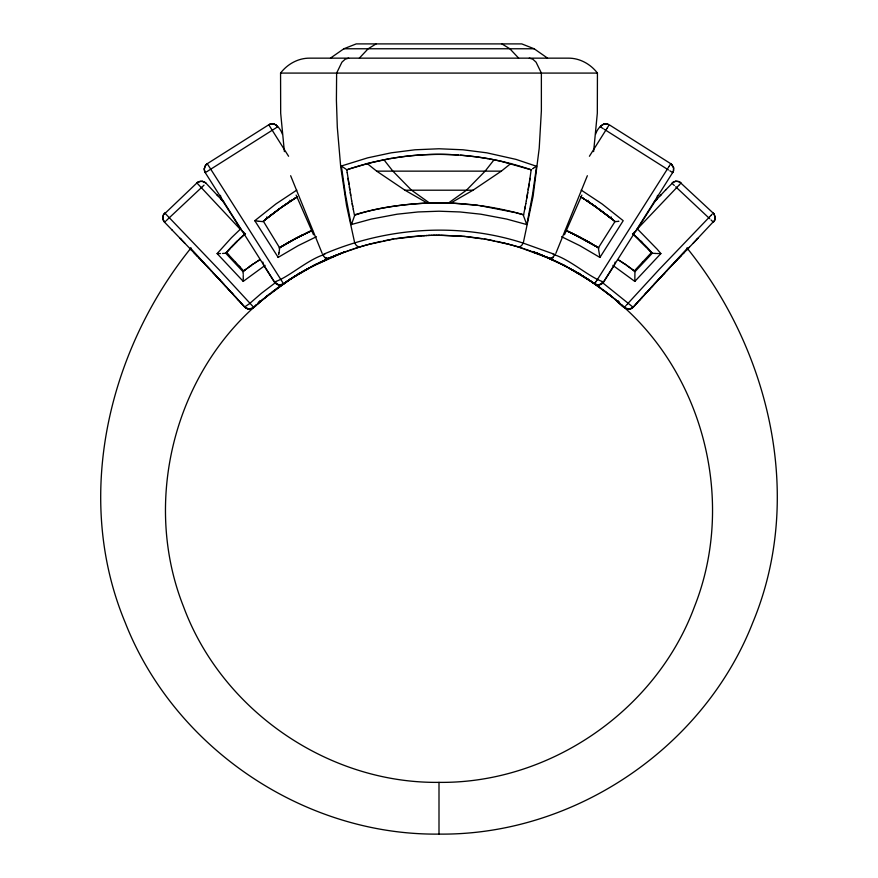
<?xml version="1.0" encoding="UTF-8"?>
<svg xmlns="http://www.w3.org/2000/svg" width="878" height="878" viewBox="0 0 878 878"><rect width="100%" height="100%" fill="white"/><g stroke="black" fill="none" stroke-linecap="round" stroke-linejoin="round"><path stroke-width="1.32" d="M556.367 261.666L535.514 252.436L547.729 257.638M615.149 262.061L614.271 265.299L603.713 281.904C602.33 284.713 597.084 286.03 594.154 283.462M243.239 278.392L243.239 275.352M243.228 279.061L243.184 281.322L217.129 253.588L231.441 237.751L240.265 229.279L241.022 229.345M598.346 248.013L599.937 257.441L623.204 220.696L601.99 203.883L581.203 190.098M282.409 134.246C280.905 129.428 274.968 120.78 268.767 124.775L207.043 163.846L204.958 166.227L204.256 169.399L205.232 172.593L274.375 281.827C276.899 286.568 284.296 284.977 287.205 281.179M204.256 168.817L204.508 170.98M593.616 151.587L597.325 113.196L597.435 73.083C590.598 64.094 579.754 58.047 568.34 58.157L309.66 58.157C298.246 58.047 287.402 64.094 280.565 73.083L280.675 113.196L284.384 151.587M714.879 219.873L715.175 216.778L713.99 213.903M715.23 218.084L714.088 214.045M204.267 168.752L205.628 165.185M715.219 218.326L714.933 219.709M536.634 166.008L532.551 194.532L526.833 224.581L506.628 219.061L480.87 214.199L459.984 211.96L439 211.203L418.016 211.96L397.13 214.199L371.372 219.061L351.167 224.581L345.449 194.532L341.366 166.008L367.717 157.842L391.193 152.827L415.02 149.787L439 148.766L462.98 149.787L486.807 152.827L516.077 159.401L536.348 166.216M500.8 161.201L531.157 169.794L529.577 181.131M529.983 178.366L526.306 200.941M634.926 272.081L634.827 281.41L612.866 265.365M529.149 183.963L528.238 189.714M523.453 215.615L526.679 224.307M527.777 192.534L526.8 198.143M279.039 252.71L279.654 248.035M525.79 203.729L526.317 200.842M279.017 252.809L278.842 253.731M524.726 209.282L525.801 203.641M525.274 206.44L523.497 215.373M278.754 254.203L278.633 254.763M278.096 257.265L254.796 220.696L276.01 203.883L296.797 190.098M220.477 195.366L220.806 197.934L241.538 230.475L244.545 232.988M673.514 170.903L673.613 167.819L673.47 171.056M259.712 300.77L259.493 301.395M587.349 175.721L555.851 253.369M564.488 234.744L581.873 195.125M351.935 223.089L354.569 215.714M351.793 223.374L351.211 224.516M687.573 248.057L632.972 307.41L634.849 305.401M672.789 172.56L673.272 171.605L603.515 281.992L601.243 284.055L598.192 284.834M587.623 201.249L588.194 200.327M669.223 166.118L670.671 163.824M589.412 156.262L606.972 128.375M668.937 166.579L668.421 167.391M607.181 128.045L608.75 125.554M673.415 167.105L673.591 167.753L670.836 163.758L609.233 124.775C603.263 120.802 596.897 129.362 595.591 134.246M667.971 168.093L597.139 279.939M600.365 126.695L601.134 125.741M611.198 216.91L610.528 217.909L607.752 215.703M163.966 213.98L163.396 214.923L197.309 182.569L200.777 181.197L204.464 181.987M596.886 280.323L595.833 281.827M299.705 272.63L298.498 274.046M595.35 282.507L595.712 281.992M595.207 282.705L594.636 283.506M191.053 247.936C108.115 350.783 73.17 497.903 125.236 622.634C174.382 748.155 304.216 835.658 439 834.1C573.784 835.658 703.618 748.155 752.764 622.634C804.83 497.903 769.885 350.783 686.947 247.936M494.204 159.609L485.128 171.144L466.459 190.208L449.295 202.434M164.23 213.628L164.801 213.025M634.827 305.423L636.1 304.007M636.056 304.062L637.362 302.614M227.161 251.766L229.18 249.55M639.908 299.804L637.296 302.68M641.061 298.531L643.761 295.568M639.799 299.925L642.476 296.983M257.869 303.7L259.405 301.604L257.814 303.744L262.774 299.486M646.351 292.736L643.596 295.754M644.869 294.36L647.646 291.32M634.827 281.41L660.871 253.588L657.688 249.802M627.452 303.964L659.422 269.195L709.512 216.965M648.699 290.168L650.247 288.5M647.415 291.562L648.941 289.905M677.157 187.124L636.978 229.345M677.223 187.047L679.243 184.907M710.95 215.439L709.578 216.899M710.993 215.384L712.146 214.155M651.267 287.391L655.438 282.892M649.983 288.785L652.837 285.69M229.871 248.54L225.668 253.171L242.888 271.532L246.619 268.734M626.387 265.156L635.112 271.543L652.332 253.171L648.129 248.54M626.991 304.468L626.442 305.061M229.86 248.814L226.491 252.513L239.903 266.857M655.109 283.243L656.075 282.2M653.825 284.626L654.461 283.934M628.385 266.561L634.333 270.94L651.509 252.513L632.522 233.658M642.4 262.226L642.937 261.644M657.655 280.51L659.565 278.469M656.722 281.509L658.665 279.434M655.745 282.562L657.018 281.19M660.245 195.706L665.842 189.736M653.594 202.818L661.255 194.631M659.301 278.743L660.201 277.788M359.387 58.091L368.156 48.762L376.113 43.9M229.762 248.924L233.965 244.545M665.48 190.12L673.393 182.064L676.422 181.175L679.484 181.812L713.803 213.672M680.516 183.557L679.462 184.665M660.838 277.108L662.1 275.758M659.949 278.063L661.233 276.691M625.004 306.587L625.74 305.807M663.362 274.419L665.261 272.421M662.506 275.33L663.79 273.98M661.869 276.01L662.736 275.088M229.849 248.573L237.181 241.099M665.063 272.619L666.512 271.082M663.998 273.749L664.624 273.08M258.242 303.338L270.062 293.57M668.235 269.272L670.276 267.131M666.962 270.611L668.399 269.107M666.336 271.28L667.148 270.424M671.385 265.957L672.142 265.167M670.134 267.285L671.516 265.814M668.86 268.613L669.497 267.944M713.43 222.222L714.736 220.257L693.203 243.217M655.603 200.678L657.172 199.043M673.898 263.323L675.786 261.348M696.517 239.782L698.076 238.147M672.647 264.64L674.008 263.202M672.021 265.299L672.767 264.508M231.232 247.366L240.21 238.212M678.979 258.022L683.918 252.864M677.037 260.042L679.539 257.43M675.259 261.907L677.739 259.317M686.387 250.296L689.482 247.08M683.271 253.544L687.002 249.659M680.209 256.727L681.449 255.443M688.846 247.739L697.461 238.794M672.021 183.151L673.481 182.02M234.722 243.788L237.565 240.978M601.2 125.675L603.636 124.138M622.019 305.05L621.822 305.248C705.067 378.242 735.347 503.774 694.465 606.676C656.107 710.532 549.705 783.714 439 782.364C328.295 783.714 221.893 710.532 183.535 606.676C142.664 503.785 172.922 378.231 256.189 305.259L255.981 305.05M166.557 220.367L168.642 218.37M206.22 164.526L207.098 163.813M201.962 187.102L204.036 185.148M238.311 240.265L245.478 233.658M168.916 218.106L201.699 187.365M165.865 221.026L165.283 221.585M633.126 307.267L601.836 282.112M240.177 238.245L244.841 233.987M196.902 182.92L197.561 182.372M289.224 279.852L269.425 294.075L253.105 307.937L250.384 309.012L247.42 308.76M256.31 305.094L253.775 307.399L258.319 303.316M249.637 303.536L261.501 293.241L276.164 282.112M249.571 303.601L244.6 307.004L248.639 309.034L253.018 307.991M632.939 307.443C627.21 313.029 618.957 303.075 615.05 299.332M263.367 221.256L279.555 247.717L295.645 238.542L312.25 230.365L309.583 231.594M243.173 281.41L265.134 265.365M262.599 299.628L289.663 279.566M265.024 219.884L263.005 221.552L266.912 218.359M312.623 266.144L314.412 265.222L290.519 279.017M264.53 220.301L267.592 217.81M265.397 219.588L281.531 207.307L296.643 197.232M265.024 297.609L267.483 295.623M265.738 219.313L279.764 208.569L297.39 196.771M451.764 202.434L473.033 190.208L501.338 171.144L510.93 163.451M269.151 216.581L267.472 217.909L266.802 216.91M343.715 252.195L344.363 251.712L343.287 252.436M268.833 216.822L273.047 213.541M269.798 216.065L270.764 215.308M270.698 215.351L274.671 212.311M298.355 274.079L297.016 274.913M242.888 271.543L253.051 264.168M244.644 270.194L243.667 270.94L239.365 266.275M272.125 291.968L277.613 287.863M273.837 212.948L279.621 208.668M274.463 212.476L275.879 211.411M276.647 210.841L277.635 210.116M536.293 166.26L533.407 168.258M632.401 307.849L629.285 309.045L630.58 308.76M247.596 268.009L251.613 265.156M278.611 209.403L281.827 207.098M277.503 287.951L296.555 275.198M283.44 205.957L281.608 207.241L288.906 202.225M249.593 266.572L251.306 265.375M280.071 286.107L291.584 278.326M330.49 58.091L343.869 48.762L356.238 43.9L521.762 43.9L534.131 48.762L547.51 58.091M284.198 205.43L285.482 204.541M285.065 204.826L286.7 203.707M252.623 264.465L253.643 263.762M197.671 182.295L199.097 181.57M284.659 282.903L285.91 282.058M632.336 307.893L630.634 308.738M285.416 282.387L286.371 281.739M286.777 203.652L288.335 202.598M253.029 264.19L256.727 261.71M288.083 202.774L289.389 201.907M254.763 263.016L260.064 259.57M533.308 168.335L532.606 168.785M289.992 201.512L292.012 200.173M287.391 281.059L293.131 277.327M289.071 279.95L290.925 278.732L289.839 279.456M297.927 274.375L308.639 268.196M291.639 200.425L292.473 199.888M277.404 126.97L276.504 127.551M257.748 261.04L259.833 259.712M272.926 129.823L275.901 127.936M207.515 171.221L210.314 169.454M278.063 257.441L298.169 245.664L316.42 236.709M294.964 198.285L293.296 199.35L295.985 197.638M291.935 278.106L298.553 274.013M272.378 130.174L210.654 169.245M252.842 308.101L251.942 308.573M292.187 277.931L295.074 276.109M553.228 257.671L550.1 258.516L546.478 257.21M206.034 172.154L206.912 171.605M294.734 276.34L298.97 273.727M279.05 248.024L280.005 247.442M294.668 276.383L297.587 274.594M312.557 230.234L294.756 239.014L279.555 247.717L288.95 242.207M280.51 247.135L281.059 246.795M283.045 284L282.694 284.187M281.662 246.444L283.001 245.642M299.936 273.157L306.323 269.535M299.552 273.42L300.902 272.619M299.881 273.223L302.844 271.456M284.516 244.753L287.073 243.272M601.386 283.978L600.223 284.494M285.383 244.249L286.854 243.393M302.482 271.708L303.788 270.962M303.81 270.896L306.707 269.261M288.346 242.547L298.86 236.862M288.851 242.262L292.725 240.111M673.536 181.987L675.401 181.296M305.796 269.82L311.679 266.561M291.99 240.517L295.776 238.476M307.3 268.997L309.067 268.031M295.151 238.805L298.959 236.808M310.439 267.296L317.221 263.707M310.845 267.088L317.331 263.652M311.284 266.857L343.111 252.524L336.834 254.949M269.239 124.5L270.336 124.05M298.333 237.137L302.241 235.15M299.771 236.391L300.594 235.973M300.375 236.083L301.9 235.315M301.527 235.502L303.14 234.7M315.97 264.432L334.32 255.959M316.212 264.311L327.351 258.922M303.075 234.733L305.577 233.504M318.066 263.389L325.288 259.965M319.109 262.873L320.163 262.368M305.643 233.471L306.202 233.208M306.422 233.098L307.256 232.703M306.828 232.911L308.09 232.297M307.519 232.582L309.912 231.452M322.27 261.359L323.324 260.865M308.924 231.913L309.758 231.518M310.592 231.133L311.723 230.618M324.388 260.371L329.36 258.143M282.464 284.296L281.531 284.648L282.101 284.461M324.794 254.379C307.574 259.471 288.774 277.437 274.518 281.937M326.506 259.405L327.571 258.933M324.827 257.704L327.856 258.516L331.522 257.21M547.115 257.375L545.392 256.65L549.398 258.406L550.078 258.516L548.706 258.165L551.625 258.231L555.335 254.631L523.255 243.118C457.899 221.882 385.453 227.391 322.665 254.631C323.762 257.528 327.922 259.998 330.885 257.375M603.482 281.937C589.412 277.525 570.349 259.449 553.206 254.379M330.435 257.671L332.927 256.606M330.271 257.638L332.608 256.65M329.294 258.165L328.262 258.45M332.608 256.749L333.278 256.464M332.971 256.596L342.716 252.776M633.455 232.988L636.462 230.475L657.194 197.934L657.534 195.41M333.881 256.211L335.429 255.575M332.071 256.881L337.382 254.741M334.496 255.959L335.111 255.707M335.725 255.454L338.195 254.455M335.166 255.619L336 255.278M338.963 254.159L360.101 246.839M339.424 253.972L340.038 253.731M339.984 253.753L340.664 253.49M341.279 253.259L342.014 252.974M341.904 253.018L342.431 252.546M343.463 252.436L346.305 251.393M347.249 251.053L348.193 250.713M349.148 250.384L350.092 250.054M199.174 181.537L202.522 181.285M347.216 172.659L346.843 169.794L349.806 168.796L369.429 163.056L388.734 158.874M351.046 249.736L352.001 249.418M603.702 124.116L604.766 123.853M346.843 169.794C382.534 157.524 420.705 152.41 458.371 155.022M352.945 249.1L353.9 248.781M354.855 248.474L355.809 248.167M356.764 247.859L357.719 247.563M358.191 247.42L364.875 245.445M360.573 246.696L362.482 246.125M362.965 245.994L369.649 244.15M600.08 284.637L599.147 284.757M365.347 245.313L367.498 244.721M281.608 284.593L279.193 284.801M270.479 124.017L271.917 123.787M367.981 244.589L393.563 239.003L421.813 235.754M281.377 284.691L280.861 284.757M370.132 244.018L372.349 243.458M372.832 243.338L381.282 241.362M225.481 253.248L222.551 253.468M383.357 240.923L393.783 238.97M675.478 181.285L678.826 181.537M389.788 158.677L391.906 158.314M392.96 158.139L400.39 157.008M395.879 238.629L409.466 236.808M280.62 284.845L280.049 284.834M604.854 123.842L606.007 123.776M401.455 156.866C444.916 150.994 489.704 155.516 531.157 169.794M598.939 284.79L596.36 284.615L597.194 284.757M618.902 221.278L618.31 221.355M250.175 309.034L249.703 309.078M618.233 221.366L615.302 221.607M410.498 236.698L429.913 235.359M359.19 247.113L356.534 245.686L354.745 243.118L346.547 205.518L340.697 166.776L337.306 127.299L336.406 100.279L336.625 73.083L341.937 62.162L345.241 59.166L348.676 58.157M422.845 235.688L424.864 235.578M424.732 203.213C401.542 204.541 374.719 207.998 354.492 215.329M425.874 235.523L426.884 235.48M427.893 235.436L434.961 235.238M426.763 203.125L453.267 203.213L477.884 205.353M271.993 123.776L273.146 123.842M430.922 235.326L431.932 235.304M220.554 253.522L219.511 253.544M262.698 221.607L259.098 221.278M249.55 309.078L246.257 308.266L247.366 308.738M432.942 235.271L440.01 235.216M217.129 253.588L218.984 253.555M435.971 235.227L436.981 235.216M437.99 235.216L462.366 236.204M343.869 48.762L534.131 48.762M280.565 73.083L597.435 73.083M367.07 163.451L376.662 171.144L501.338 171.144M376.662 171.144L404.967 190.208L473.033 190.208M441.019 235.216L465.45 236.489M659.729 253.566L660.871 253.588M658.577 253.555L656.931 253.512M597.951 284.834L597.369 284.79M656.426 253.501L655.603 253.468M655.526 253.468L652.519 253.248M606.083 123.776L606.654 123.831M529.324 58.157L532.759 59.166L536.063 62.162L541.375 73.083L541.375 110.826L539.213 148.294L533.056 196.474L523.255 243.118L521.466 245.686L519.063 247.091L513.125 245.445M460.511 155.186L476.545 156.866M463.397 236.303L486.928 239.442L510.019 244.589M466.47 236.588L467.502 236.698M627.825 309.034L629.306 309.034L625.081 308.057M468.534 236.808L482.121 238.629M258.714 221.234L258.154 221.157M277.843 284.615L279.017 284.779M257.419 221.069L254.796 220.696M479.981 205.639L515.463 212.586M477.61 157.008L488.212 158.677M627.594 309.001L627.144 308.924M278.853 284.757L278.096 284.593M606.742 123.842L607.598 124.028M273.234 123.853L274.287 124.105M484.217 238.97L494.643 240.923M489.265 158.874L493.469 159.664M494.523 159.873L499.758 160.97M202.598 181.296L205.781 182.953L217.755 195.706M496.718 241.362L505.048 243.305M596.612 284.648L595.416 284.242L596.294 284.593M505.53 243.425L507.747 243.985M504.96 243.283L504.301 242.833M508.23 244.117L514.563 245.851M516.626 212.893L523.617 214.814C468.687 198.922 409.313 198.922 354.383 214.814L353.263 209.238M510.261 244.655L512.653 245.313M515.035 245.994L517.427 246.696M517.899 246.839L521.236 247.859M277.931 284.549L275.033 282.859M596.403 284.626L595.569 284.296M518.81 247.113L547.916 257.825M522.19 248.167L523.145 248.474M524.1 248.781L525.055 249.1M277.854 284.527L276.526 284.044M525.999 249.418L526.954 249.736M527.908 250.054L528.852 250.384M529.807 250.713L530.751 251.053M536.096 253.018L535.108 252.699L541.166 254.949M274.364 124.138L276.208 125.148M531.695 251.393L532.639 251.734M678.903 181.57L681.098 182.92M533.594 252.085L535.481 252.787M537.336 253.49L538.576 253.972M537.007 253.369L538.016 253.753M539.191 254.214L539.805 254.455M540.431 254.708L544.536 256.299M541.66 255.202L542.275 255.454M542.889 255.707L544.119 256.211M626.058 308.573L625.608 308.365M544.305 256.288L545.392 256.749M547.192 257.506L549.551 258.428M535.152 252.655L535.031 252.601M548.849 258.121L553.612 260.371M548.64 258.143L549.365 258.461M549.035 258.319L562.03 264.432M550.429 258.933L552.558 259.888M550.879 259.131L561.174 264.004M565.443 230.234L572.357 233.471M561.58 236.709L579.831 245.664L599.937 257.441M566.277 230.618L567.407 231.133M553.381 260.151L555.73 261.359M568.417 231.594L565.761 230.376L573.257 233.91M568.088 231.452L568.933 231.847M592.65 282.431L600.629 288.039M568.242 231.518L569.076 231.913M569.734 232.231L570.48 232.582M555.214 261.007L565.377 266.144M569.91 232.297L571.172 232.911M571.578 233.098L572.84 233.713M570.733 232.692L598.95 248.024M557.837 262.368L558.891 262.873M558.178 262.533L559.988 263.411M573.038 233.8L574.86 234.7M572.445 233.515L576.583 235.556M574.091 234.316L574.925 234.733M534.987 252.644L533.791 251.745L534.526 252.37M574.563 234.558L577.625 236.083M560.779 263.707L567.155 267.088M560.669 263.652L566.716 266.857M575.77 235.15L581.445 238.059M577.406 235.973L578.229 236.391M562.655 264.651L567.561 267.296M595.196 284.121L594.483 283.693M578.075 236.314L579.667 237.137M579.14 236.862L580.654 237.653M563.588 265.134L570.327 268.734M579.074 236.83L598.445 247.717L614.995 221.552L614.446 221.102M581.258 237.971L582.849 238.805M566.321 266.561L591.278 281.509L612.921 297.565L607.938 293.57M587.053 241.088L582.224 238.476L584.529 239.705M584.43 239.65L597.995 247.442M568.933 268.031L570.7 268.997M568.209 267.57L575.518 271.708M585.176 240.056L588.172 241.713M571.293 269.261L572.258 269.809M571.677 269.535L573.038 270.292M588.062 241.648L589.654 242.547M589.05 242.207L590.005 242.745M571.995 269.656L581.126 275.023M573.224 270.347L578.448 273.42M204.497 182.009L206.045 183.217M574.399 271.061L575.749 271.84M590.927 243.272L592.672 244.271M404.967 190.208L426.236 202.434M591.146 243.393L592.617 244.249M576.122 272.015L578.064 273.157M576.824 272.465L578.119 273.223M594.999 245.642L596.338 246.444M672.581 172.527L669.837 170.804M579.03 273.727L580.698 274.77M580.237 274.485L578.295 272.63M580.007 274.32L581.982 275.549M501.887 43.9L509.844 48.762L518.613 58.091M581.445 275.198L583.321 276.361M582.454 275.835L585.099 277.492M668.443 169.926L604.13 129.22M582.926 276.109L598.148 286.25M581.346 197.232L596.469 207.307L612.603 219.588M603.109 128.572L601.101 127.288M580.61 196.771L583.607 198.647M582.015 197.638L584.66 199.328L583.036 198.285M584.869 277.327L588.743 279.819M617.936 259.57L624.971 264.19M585.198 277.536L588.929 279.95M601.057 127.266L600.475 126.893M619.21 260.371L625.377 264.465M586.23 278.216C597.984 285.361 616.74 300.111 624.521 307.651M346.064 169.224L341.366 166.008M585.527 199.888L587.184 200.963M585.988 200.173L591.223 203.652M586.581 200.568L595.097 206.33M670.825 163.758L671.78 164.526M592.749 282.496L579.798 274.188M245.675 307.904L246.257 308.255L245.533 307.805M589.094 202.225L590.565 203.213M590.85 281.212L593.726 283.166M589.665 202.598L592.935 204.826M591.629 281.739L592.584 282.387M592.035 204.212L596.392 207.241M624.949 264.168L628.407 266.572M592.452 204.497L612.262 219.313M594.56 205.957L607.302 215.351M428.705 202.434L411.541 190.208L392.872 171.144L384.805 160.893M599.268 209.315L603.537 212.476M600.365 210.116L601.353 210.841M603.032 289.828L610.517 295.623M603.329 212.311L604.305 213.058M633.455 270.27L635.112 271.543M604.942 213.541L606.347 214.627M606.259 214.55L609.167 216.822M608.849 216.581L614.995 221.552L611.088 218.359M276.274 125.203L277.689 126.783M612.701 297.39L615.401 299.628M533.539 251.635L534.23 252.151L533.44 251.547M615.226 299.486L620.186 303.744M617.508 301.428L619.802 303.393M713.232 222.068L711.026 219.961M633.17 233.998L637.79 238.212M622.008 305.379L624.247 307.421M637.735 229.279L657.227 249.264M674.315 185.477L672.076 183.348M709.698 218.699L675.698 186.784M637.823 238.245L648.151 248.573M713.199 213.025L713.77 213.628M640.435 240.978L643.278 243.788M640.852 241.132L642.345 242.602M671.846 164.592L673.36 166.952M643.991 244.501L646.768 247.366M164.57 222.222L171.934 229.871M171.682 229.608L184.797 243.217M180.539 238.794L191.613 250.296M190.998 249.659L194.729 253.544M194.082 252.864L195.97 254.839M253.643 307.256L219.215 269.875L164.921 213.145M195.311 254.148L197.221 256.135M196.551 255.443L199.021 258.022M198.461 257.43L202.741 261.907M200.261 259.317L201.501 260.612M220.828 199.043L222.397 200.678M179.924 238.147L181.483 239.782M202.214 261.348L204.102 263.323M203.992 263.202L205.353 264.64M205.232 264.508L206.615 265.957M206.484 265.814L208.975 268.448M207.724 267.131L208.349 267.79M208.503 267.944L209.765 269.272M209.601 269.107L211.038 270.611M210.852 270.424L211.664 271.28M211.488 271.082L213.573 273.299M212.739 272.421L214.638 274.419M214.21 273.98L215.494 275.33M228.093 254.214L228.631 254.774M215.264 275.088L216.131 276.01M215.9 275.758L218.051 278.063M216.767 276.691L217.415 277.371M216.745 194.631L224.406 202.818M217.799 277.788L218.699 278.743M218.435 278.469L219.709 279.83M235.063 261.644L235.6 262.226M219.335 279.434L220.345 280.51M219.983 280.126L222.255 282.562M220.982 281.19L221.618 281.871M648.14 248.814L651.509 252.513M240.265 229.279L197.034 183.074M221.925 282.2L222.891 283.243M222.562 282.892L224.175 284.626M223.21 283.594L225.459 286.009M225.163 285.69L226.733 287.391M226.458 287.095L228.017 288.785M227.753 288.5L229.301 290.168M229.059 289.905L230.585 291.562M230.354 291.32L233.131 294.36M231.649 292.736L234.404 295.754M234.239 295.568L235.677 297.137M235.523 296.983L236.939 298.531M236.808 298.388L238.201 299.925M238.092 299.804L240.704 302.68M240.638 302.614L241.944 304.062M190.427 248.057L243.173 305.423M243.151 305.401L245.302 307.629L241.9 303.975M283.364 283.506L207.351 163.846M274.452 282.134L263.729 265.299L262.851 262.061M205.232 172.593L204.552 171.133M288.588 156.262L268.844 124.906M289.806 200.327L290.377 201.249M296.127 195.125L313.512 234.744M618.507 301.395L618.288 300.77M322.149 253.369L290.651 175.721M163.143 219.95L164.504 222.167L162.825 218.688L163.363 214.989L162.77 218.161M163.067 219.709L162.781 218.337M351.683 200.842L353.274 209.282M352.199 203.641L352.726 206.44M351.694 200.941L347.216 172.637M350.223 192.523L350.706 195.344M349.301 186.882L349.762 189.714M348.862 184.051L348.017 178.366M243.074 272.081L243.217 274.298M439 782.386L439 834.078M619.133 302.559L618.595 301.604L619.1 302.504"/></g></svg>
